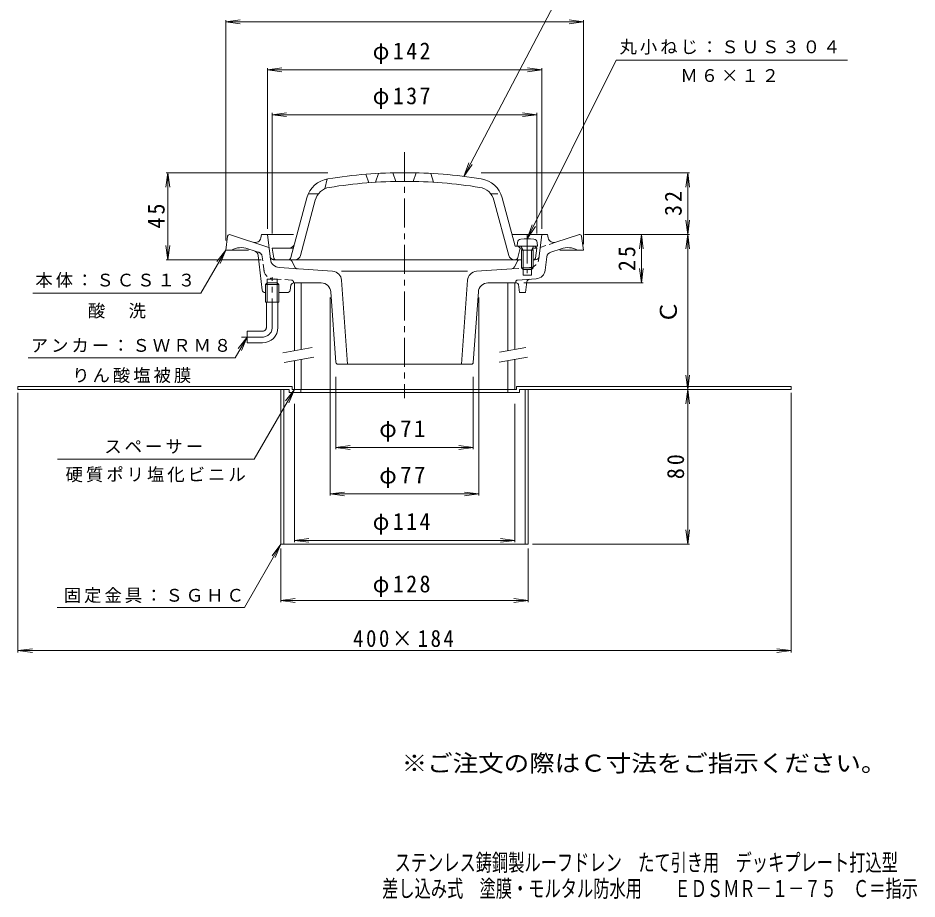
# Model space of a CAD drawing. Units: millimetres, scale not verified. Extents: x -236 to 233, y -346 to 370.
# Drawn here: x -232.1 to 233, y -346 to 109.5 of the extents above; entities that cross this region are included whole.
import ezdxf
from ezdxf.enums import TextEntityAlignment as Align

# ---------------------------------------------------------------- set-up
doc = ezdxf.new("R2010")
doc.units = ezdxf.units.MM
doc.header["$LTSCALE"] = 3
for name, pattern in [('CHAIN1', [8, 5, -1, 1, -1]), ('DASHED1', [1.8, 1.2, -0.6]), ('DOUBLE_CHAIN2', [12.8, 9, -1, 0.6, -0.6, 0.6, -1])]:
    doc.linetypes.add(name, pattern=pattern)
for name, color, linetype, lineweight in [('0-0_通り芯', 3, 'Continuous', 9), ('0-2_仕上', 6, 'Continuous', 9), ('0-3_建具', 4, 'Continuous', 9), ('0-4_その他', 7, 'Continuous', 9), ('0-5_寸法', 7, 'Continuous', 9), ('0-A', 2, 'Continuous', 9)]:
    doc.layers.add(name, color=color, linetype=linetype, lineweight=lineweight)
doc.layers.add('F-5_F-5ﾚｲﾔ', color=6, linetype='Continuous')
doc.styles.add('ＭＳ ゴシック', font='')
doc.styles.get('ＭＳ ゴシック').set_extended_font_data('MS Gothic')

msp = doc.modelspace()

# ---------------------------------------------------------------- linework, layer by layer
at = {"layer": '0-0_通り芯', "linetype": 'CHAIN1'}
msp.add_line((-32.1, 40.166), (-32.1, -87.017), dxfattribs=at)
at = {"layer": '0-0_通り芯'}
for p, q in [((-123.709, -3.333), (-124.6, -10.457)), ((-122.717, -2.457), (-122.6, -2.457)), ((-122.6, -2.457), (-102.29, -9.057)), ((-106.1, -2.457), (-106.442, -4.181)), ((-89.481, -2.457), (-106.1, -2.457)), ((-101.541, -15.153), (-103.1, -2.457)), ((23.524, -2.457), (41.9, -2.457)), ((37.519, -13.701), (38.9, -2.457)), ((41.9, -2.457), (42.242, -4.181)), ((58.4, -2.457), (46.112, -6.45)), ((58.517, -2.457), (58.4, -2.457)), ((59.51, -3.333), (60.4, -10.457)), ((-124.6, -10.457), (-112.923, -10.457)), ((-109.926, -10.781), (-113.11, -9.747)), ((-105.757, -31.134), (-107.874, -13.281)), ((43.567, -11.483), (48.91, -9.747)), ((60.4, -10.457), (48.262, -10.457)), ((26.072, -16.511), (24.705, -19.124)), ((27.504, -15.457), (28.4, -15.457)), ((34.4, -15.457), (35.534, -15.457)), ((40.661, -20.936), (41.516, -13.97)), ((-96.927, -19.532), (-69.321, -21.462)), ((0.482, -21.462), (-64.682, -21.462)), ((5.121, -21.462), (23.379, -20.185)), ((29.27, -20.457), (29.27, -23.457)), ((33.53, -20.457), (33.53, -23.457)), ((-103.15, -32.457), (-103.15, -25.457)), ((-103.15, -25.457), (-98.05, -25.457)), ((-98.05, -32.457), (-98.05, -25.457)), ((-75.256, -27.457), (-89.6, -27.457)), ((-64.682, -26.094), (-61.585, -69.457)), ((0.482, -26.094), (-2.615, -69.457)), ((11.056, -27.457), (25.782, -27.457)), ((25.4, -26.991), (25.4, -27.457)), ((26.33, -25.994), (36.047, -25.314)), ((29.27, -23.457), (33.53, -23.457)), ((31.224, -26.833), (30.4, -32.42)), ((-104.05, -32.457), (-104.267, -32.457)), ((-92.815, -32.457), (-97.15, -32.457)), ((-90.871, -28.642), (-91.348, -31.269)), ((-70.268, -32.101), (-67.666, -68.528)), ((6.068, -32.101), (3.466, -68.528)), ((26.77, -28.306), (27.4, -32.42)), ((30.4, -32.42), (27.4, -32.42)), ((2.469, -69.457), (-66.669, -69.457))]:
    msp.add_line(p, q, dxfattribs=at)
at = {"layer": '0-0_通り芯', "linetype": 'DASHED1'}
for p, q in [((46.112, -6.45), (38.09, -9.057)), ((-107.767, -11.483), (-109.926, -10.781)), ((37.341, -15.153), (37.519, -13.701)), ((-104.815, -21.31), (-105.716, -13.97)), ((23.378, -20.173), (32.726, -19.52)), ((-90.53, -25.994), (-100.247, -25.314)), ((-89.6, -26.991), (-89.6, -27.457))]:
    msp.add_line(p, q, dxfattribs=at)
at = {"layer": '0-0_通り芯', "linetype": 'DOUBLE_CHAIN2'}
for p, q in [((-91.703, -15.457), (-99.734, -15.457)), ((-90.271, -16.511), (-88.768, -19.44))]:
    msp.add_line(p, q, dxfattribs=at)
at = {"layer": '0-0_通り芯', "color": 4}
for p, q in [((-103.15, -27.457), (-104.05, -28.357)), ((-98.05, -27.457), (-103.15, -27.457)), ((-103.15, -37.457), (-103.15, -27.457)), ((-98.05, -27.457), (-97.15, -28.357)), ((-98.05, -27.457), (-98.05, -37.457)), ((-104.05, -28.357), (-97.15, -28.357)), ((-104.05, -37.457), (-104.05, -28.357)), ((-97.15, -28.357), (-97.15, -37.457)), ((-104.05, -37.457), (-97.15, -37.457)), ((-103.6, -50.457), (-103.6, -37.457)), ((-97.6, -50.457), (-97.6, -37.457)), ((-105.6, -52.457), (-113.6, -52.457)), ((-113.6, -58.457), (-113.6, -52.457)), ((-105.6, -58.457), (-113.6, -58.457))]:
    msp.add_line(p, q, dxfattribs=at)
at = {"layer": '0-0_通り芯', "color": 4, "linetype": 'CHAIN1'}
for p, q in [((-100.6, -50.457), (-100.6, -24.425)), ((-116.38, -55.457), (-105.6, -55.457))]:
    msp.add_line(p, q, dxfattribs=at)
at = {"layer": '0-0_通り芯'}
for centre, radius, start, end in [((-122.717, -3.457), 1, 90, 172.8746), ((-109.385, -3.597), 3, 251.99994, 348.7693), ((45.185, -3.597), 3, 191.2307, 288.00006), ((58.517, -3.457), 1, 7.12526, 90), ((-116.509, -20.208), 11, 71.99997, 117.56897), ((52.309, -20.208), 11, 62.43103, 108.00003), ((-110.853, -13.634), 3, 6.76268, 72.00015), ((35.534, -13.457), 2, 270, 353.00002), ((44.494, -14.336), 3, 107.99985, 172.99957), ((-96.578, -14.544), 5, 186.99902, 266.00024), ((27.504, -16.957), 1.5, 90, 162.6731), ((-69.669, -26.45), 5, 4.08539, 86.00005), ((5.469, -26.45), 5, 93.99995, 175.91461), ((23.273, -18.677), 1.5, 274.00117, 342.67337), ((35.698, -20.326), 5, 273.99976, 352.99933), ((-89.403, -28.954), 1.5, 85.99995, 168.02353), ((-75.256, -32.457), 5, 4.08537, 90), ((11.056, -32.457), 5, 90, 175.91463), ((26.4, -26.991), 1, 93.99933, 180), ((25.782, -28.457), 1, 8.70119, 90), ((32.708, -27.051), 1.5, 94, 171.61166), ((-104.267, -30.957), 1.5, 186.76208, 270), ((-92.815, -30.957), 1.5, 270, 348.02353), ((-66.669, -68.457), 1, 184.08383, 270), ((2.469, -68.457), 1, 270, 355.91617)]:
    msp.add_arc(centre, radius, start, end, dxfattribs=at)
at = {"layer": '0-0_通り芯', "linetype": 'DASHED1'}
for centre, radius, start, end in [((-108.694, -14.336), 3, 7.00043, 72.00015), ((32.378, -14.544), 5, 273.99976, 353.00098), ((-99.898, -20.326), 5, 187.00067, 266.00024), ((-90.6, -26.991), 1, 0, 86.00067)]:
    msp.add_arc(centre, radius, start, end, dxfattribs=at)
at = {"layer": '0-0_通り芯', "linetype": 'DOUBLE_CHAIN2'}
for centre, radius, start, end in [((-99.734, -13.457), 2, 186.99998, 270), ((-91.703, -16.957), 1.5, 17.3269, 90), ((-87.473, -18.676), 1.5, 210.53842, 265.99883)]:
    msp.add_arc(centre, radius, start, end, dxfattribs=at)
at = {"layer": '0-0_通り芯', "color": 4}
for radius in [2, 8]:
    msp.add_arc((-105.6, -50.457), radius, 270, 0, dxfattribs=at)
at = {"layer": '0-0_通り芯', "color": 4, "linetype": 'CHAIN1'}
for radius in [2, 5]:
    msp.add_arc((-105.6, -50.457), radius, 270, 0, dxfattribs=at)
at = {"layer": '0-2_仕上'}
for p, q in [((-50.6, 24.345), (-52.1, 28.741)), ((-45.6, 29.178), (-47.1, 24.584)), ((-38.1, 29.471), (-36.6, 25.001)), ((-26.1, 29.471), (-27.6, 25.001)), ((-18.6, 29.178), (-17.1, 24.584)), ((-72.1, 26.317), (-73.277, 21.263)), ((-90.91, -14.346), (-82.632, 16.546)), ((-85.953, -13.234), (-78.286, 15.381)), ((-76.723, 18.543), (-81.925, 18.543)), ((21.753, -13.234), (14.086, 15.381)), ((25.132, -8.457), (18.432, 16.546)), ((25.132, -8.457), (35.353, -8.457)), ((27.676, -9.457), (26.676, -8.457)), ((36.4, -9.457), (35.353, -8.411)), ((-99.749, -14.636), (-100.6, -9.457)), ((-89.6, -9.457), (-100.6, -9.457)), ((26.437, -14.327), (27.676, -9.457)), ((27.676, -9.457), (28.694, -9.457)), ((34.106, -9.457), (36.4, -9.457)), ((35.549, -14.636), (36.4, -9.457)), ((-98.765, -15.457), (28.4, -15.457)), ((34.4, -15.457), (34.565, -15.457))]:
    msp.add_line(p, q, dxfattribs=at)
at = {"layer": '0-2_仕上', "linetype": 'DASHED1'}
msp.add_line((12.524, 18.543), (17.725, 18.543), dxfattribs=at)
at = {"layer": '0-2_仕上', "color": 4, "linetype": 'CHAIN1'}
msp.add_line((31.4, -2.412), (31.4, -22.378), dxfattribs=at)
at = {"layer": '0-2_仕上', "color": 4}
for p, q in [((26.15, -8.482), (26.317, -6.579)), ((36.65, -8.482), (26.15, -8.482)), ((29.27, -10.482), (28.218, -8.61)), ((33.53, -10.482), (34.582, -8.61)), ((36.65, -8.482), (36.484, -6.579)), ((28.4, -10.482), (28.841, -9.719)), ((28.4, -10.482), (34.4, -10.482)), ((28.4, -10.482), (28.4, -19.612)), ((29.27, -10.482), (29.27, -20.482)), ((33.53, -10.482), (33.53, -20.482)), ((34.4, -10.482), (33.959, -9.719)), ((34.4, -10.482), (34.4, -19.612)), ((29.27, -20.482), (28.4, -19.612)), ((28.4, -19.612), (34.4, -19.612)), ((29.27, -20.482), (33.53, -20.482)), ((33.53, -20.482), (34.4, -19.612))]:
    msp.add_line(p, q, dxfattribs=at)
at = {"layer": '0-2_仕上'}
for centre, radius, start, end in [((-32.1, -220.457), 250, 90, 99.1216), ((-32.1, -220.457), 250, 80.8784, 90), ((-69.592, 13.052), 13.5, 99.12167, 165.00002), ((-32.1, -220.457), 245.5, 90, 99.12161), ((-32.1, -220.457), 245.5, 80.87839, 90), ((5.392, 13.052), 13.5, 14.99998, 80.87833), ((-69.592, 13.052), 9, 99.12141, 165.00002), ((5.393, 13.052), 9, 14.99998, 80.87859), ((-91.902, -6.457), 3, 270, 344.99986), ((-88.851, -12.457), 3, 270, 345.00027), ((24.651, -12.457), 3, 194.99973, 270), ((-98.765, -14.457), 1, 190.3056, 270), ((-92.359, -13.957), 1.5, 270, 344.99988), ((24.984, -13.957), 1.5, 270, 345.72995), ((34.565, -14.457), 1, 270, 349.6944)]:
    msp.add_arc(centre, radius, start, end, dxfattribs=at)
at = {"layer": '0-2_仕上', "color": 4}
for centre, radius, start, end in [((31.4, -34.582), 30, 83.6618, 96.3382), ((28.309, -6.754), 2, 96.33817, 175.00002), ((28, -8.732), 0.25, 29.32918, 90), ((34.8, -8.732), 0.25, 90, 150.67082), ((34.491, -6.754), 2, 4.99998, 83.66183)]:
    msp.add_arc(centre, radius, start, end, dxfattribs=at)
at = {"layer": '0-3_建具'}
for p, q in [((-85.6, -27.457), (-89.1, -27.457)), ((-89.1, -62.529), (-89.1, -27.457)), ((-85.6, -61.912), (-85.6, -27.457)), ((21.4, -27.457), (24.9, -27.457)), ((21.4, -62.529), (21.4, -27.457)), ((24.9, -61.912), (24.9, -27.457)), ((-89.1, -82.557), (-89.1, -67.606)), ((-85.6, -82.557), (-85.6, -66.989)), ((21.4, -82.557), (21.4, -67.606)), ((24.9, -82.557), (24.9, -66.989)), ((-90.259, -82.557), (25.741, -82.557))]:
    msp.add_line(p, q, dxfattribs=at)
at = {"layer": '0-3_建具', "color": 7}
for p, q in [((-79.927, -60.912), (-95.063, -63.581)), ((30.573, -60.912), (16.934, -63.317)), ((-79.059, -65.836), (-94.374, -68.536)), ((31.441, -65.836), (16.858, -68.407))]:
    msp.add_line(p, q, dxfattribs=at)
at = {"layer": '0-4_その他'}
for p, q in [((-124.6, 107.543), (-117.164, 108.522)), ((-124.6, -5.548), (-124.6, 108.443)), ((-124.6, 107.543), (60.4, 107.543)), ((-124.6, 107.543), (-117.164, 106.564)), ((60.4, 107.543), (52.964, 108.522)), ((60.4, 107.543), (52.964, 106.564)), ((60.4, -7.457), (60.4, 108.443)), ((-103.1, 82.722), (-95.664, 83.701)), ((-103.1, 0.543), (-103.1, 83.622)), ((-103.1, 82.722), (38.9, 82.722)), ((-103.1, 82.722), (-95.664, 81.743)), ((38.9, 82.722), (31.464, 83.701)), ((38.9, 82.722), (31.464, 81.743)), ((38.9, 0.543), (38.9, 83.622)), ((-100.6, 59.543), (-93.164, 60.522)), ((36.4, 59.543), (28.964, 60.522)), ((-100.6, -1.957), (-100.6, 60.443)), ((-100.6, 59.543), (36.4, 59.543)), ((-100.6, 59.543), (-93.164, 58.564)), ((36.4, 59.543), (28.964, 58.564)), ((36.4, -1.957), (36.4, 60.443)), ((-154.6, 29.543), (-155.579, 22.107)), ((-71.733, 29.543), (-155.5, 29.543)), ((-154.6, -15.457), (-154.6, 29.543)), ((-154.6, 29.543), (-153.621, 22.107)), ((7.533, 29.543), (115.3, 29.543)), ((114.4, 29.543), (113.421, 22.107)), ((114.4, -2.457), (114.4, 29.543)), ((114.4, 29.543), (115.379, 22.107)), ((114.4, -2.457), (113.421, 4.979)), ((114.4, -2.457), (115.379, 4.979)), ((61.056, -2.457), (115.3, -2.457)), ((90.4, -2.457), (89.421, -9.893)), ((90.4, -27.457), (90.4, -2.457)), ((90.4, -2.457), (91.379, -9.893)), ((114.4, -2.457), (113.421, -9.893)), ((114.4, -82.557), (114.4, -2.457)), ((114.4, -2.457), (115.379, -9.893)), ((-154.6, -15.457), (-155.579, -8.021)), ((-154.6, -15.457), (-153.621, -8.021)), ((-106.265, -15.457), (-155.5, -15.457)), ((90.4, -27.457), (89.421, -20.021)), ((90.4, -27.457), (91.379, -20.021)), ((29.624, -27.457), (91.3, -27.457)), ((-70.6, -34.957), (-70.6, -137.457)), ((6.4, -34.957), (6.4, -137.457)), ((-67.666, -76.029), (-67.666, -113.457)), ((3.466, -76.029), (3.466, -113.457)), ((114.4, -82.557), (113.421, -75.121)), ((114.4, -82.557), (115.379, -75.121)), ((114.4, -82.557), (113.421, -89.993)), ((114.4, -162.557), (114.4, -82.557)), ((114.4, -82.557), (115.379, -89.993)), ((-232.1, -218.487), (-232.1, -84.349)), ((167.9, -218.487), (167.9, -84.349)), ((-89.1, -90.057), (-89.1, -161.457)), ((24.9, -90.057), (24.9, -161.457)), ((-67.666, -112.557), (-60.23, -111.578)), ((3.466, -112.557), (-3.969, -111.578)), ((-67.666, -112.557), (3.466, -112.557)), ((-67.666, -112.557), (-60.23, -113.536)), ((3.466, -112.557), (-3.969, -113.536)), ((-70.6, -136.557), (-63.164, -135.578)), ((-70.6, -136.557), (6.4, -136.557)), ((-70.6, -136.557), (-63.164, -137.536)), ((6.4, -136.557), (-1.036, -135.578)), ((6.4, -136.557), (-1.036, -137.536)), ((114.4, -162.557), (113.421, -155.121)), ((114.4, -162.557), (115.379, -155.121)), ((-89.1, -160.557), (-81.664, -159.578)), ((-89.1, -160.557), (24.9, -160.557)), ((-89.1, -160.557), (-81.664, -161.536)), ((24.9, -160.557), (17.464, -159.578)), ((24.9, -160.557), (17.464, -161.536)), ((115.3, -162.557), (34.031, -162.557)), ((-96.1, -192.543), (-96.1, -164.82)), ((31.9, -192.543), (31.9, -164.82)), ((-96.1, -191.643), (-88.664, -190.664)), ((31.9, -191.643), (24.464, -190.664)), ((-96.1, -191.643), (31.9, -191.643)), ((-96.1, -191.643), (-88.664, -192.622)), ((31.9, -191.643), (24.464, -192.622)), ((-232.1, -217.587), (-224.664, -216.608)), ((-232.1, -217.587), (167.9, -217.587)), ((-232.1, -217.587), (-224.664, -218.566)), ((167.9, -217.587), (160.464, -216.608)), ((167.9, -217.587), (160.464, -218.566))]:
    msp.add_line(p, q, dxfattribs=at)
at = {"layer": '0-5_寸法'}
for p, q in [((56.383, 137.887), (-1.433, 27.655)), ((77.417, 87.756), (197.066, 87.756)), ((-1.433, 27.655), (1.154, 34.694)), ((-1.433, 27.655), (2.888, 33.785)), ((31.4, -4.582), (35.593, 1.636)), ((-124.6, -10.457), (-137.518, -32.832)), ((-124.6, -10.457), (-129.166, -16.407)), ((-124.6, -10.457), (-127.47, -17.386)), ((-224.393, -32.832), (-137.518, -32.832)), ((-113.6, -55.457), (-119.814, -66.22)), ((-113.6, -55.457), (-118.166, -61.407)), ((-113.6, -55.457), (-116.47, -62.386)), ((-226.827, -66.22), (-119.814, -66.22)), ((-89.1, -82.557), (-109.885, -118.557)), ((-89.1, -82.557), (-93.666, -88.507)), ((-89.1, -82.557), (-91.97, -89.486)), ((-211.709, -118.557), (-109.885, -118.557)), ((-96.1, -162.557), (-114.999, -195.291)), ((-96.1, -162.557), (-100.666, -168.507)), ((-96.1, -162.557), (-98.97, -169.486)), ((-114.999, -195.291), (-211.839, -195.291))]:
    msp.add_line(p, q, dxfattribs=at)
msp.add_lwpolyline([(77.417, 87.756), (31.4, -4.582), (33.841, 2.509)], dxfattribs=at)
at = {"layer": '0-A'}
for p, q in [((-232.1, -80.957), (-232.1, -82.557)), ((-90.259, -80.957), (-232.1, -80.957)), ((-91.859, -82.557), (-232.1, -82.557)), ((-94.5, -82.557), (-94.5, -162.557)), ((-91.859, -82.557), (-91.859, -84.157)), ((-90.259, -80.957), (-90.259, -82.557)), ((-85.759, -82.557), (-85.759, -84.157)), ((21.241, -82.557), (21.241, -84.157)), ((25.741, -80.957), (25.741, -82.557)), ((25.741, -80.957), (167.9, -80.957)), ((27.341, -82.557), (27.341, -84.157)), ((27.341, -82.557), (167.9, -82.557)), ((30.3, -82.557), (30.3, -162.557)), ((31.9, -82.557), (31.9, -162.557)), ((167.9, -80.957), (167.9, -82.557)), ((-32.1, -84.157), (-91.859, -84.157)), ((-32.1, -84.157), (27.341, -84.157))]:
    msp.add_line(p, q, dxfattribs=at)
msp.add_lwpolyline([(-96.1, -82.557), (-96.1, -162.557), (31.9, -162.557)], dxfattribs=at)

# ---------------------------------------------------------------- texts
at = {"layer": '0-4_その他', "color": 2, "style": 'ＭＳ ゴシック'}
msp.add_text('Ｃ', height=8.798, rotation=90, dxfattribs=at).set_placement((111.4, -48.507), align=Align.BOTTOM_LEFT)
at = {"layer": '0-4_その他', "color": 2, "char_height": 8.798, "attachment_point": 7, "style": 'ＭＳ ゴシック'}
for s, insert in [('\\T1.21;\\W0.95;φ142', (-48.6, 85.722)), ('\\T1.21;\\W0.95;φ137', (-48.6, 62.543)), ('\\T1.19;φ71', (-45.225, -109.557)), ('\\T1.19;φ77', (-45.225, -133.557)), ('\\T1.21;\\W0.95;φ114', (-48.6, -157.557)), ('\\T1.21;\\W0.95;φ128', (-48.6, -189.843)), ('\\T1.24;\\W0.9;400×184', (-58.725, -215.787))]:
    msp.add_mtext(s, dxfattribs=dict(at, insert=insert))
at = {"layer": '0-4_その他', "color": 2, "char_height": 8.798, "attachment_point": 7, "rotation": 90, "style": 'ＭＳ ゴシック'}
for s, insert in [('\\T1.27;\\W0.95;32', (111.4, 7.168)), ('\\T1.27;\\W0.95;45', (-156.1, 0.668)), ('\\T1.27;\\W0.95;25', (87.4, -21.332)), ('\\T1.27;\\W0.95;80', (112.6, -128.932))]:
    msp.add_mtext(s, dxfattribs=dict(at, insert=insert))
at = {"layer": '0-5_寸法', "char_height": 6.598, "attachment_point": 7, "style": 'ＭＳ ゴシック'}
for s, insert in [('\\T1.17;丸小ねじ：ＳＵＳ３０４', (79.086, 90.581)), ('\\T1.17;Ｍ６×１２', (110.586, 76.381)), ('\\T1.17;本体：ＳＣＳ１３', (-223.11, -30.006)), ('\\T1.17;酸\u3000洗', (-195.955, -45.878)), ('\\T1.17;アンカー：ＳＷＲＭ８', (-225.532, -63.394)), ('\\T1.17;りん酸塩被膜', (-204.07, -79.266)), ('\\T1.17;スペーサー', (-187.432, -115.732)), ('\\T1.17;硬質ポリ塩化ビニル', (-207.494, -130.561)), ('\\T1.17;固定金具：ＳＧＨＣ', (-208.432, -193.04))]:
    msp.add_mtext(s, dxfattribs=dict(at, insert=insert))
at = {"layer": 'F-5_F-5ﾚｲﾔ', "color": 2, "style": 'ＭＳ ゴシック', "width": 1.1}
msp.add_text('※ご注文の際はＣ寸法をご指示ください。', height=8.798, dxfattribs=at).set_placement((-33.63, -282.814), align=Align.BOTTOM_LEFT)
at = {"layer": 'F-5_F-5ﾚｲﾔ', "style": 'ＭＳ ゴシック', "width": 0.7}
for s, p in [('ステンレス鋳鋼製ルーフドレン\u3000たて引き用\u3000デッキプレート打込型', (-37.277, -334.189)), ('差し込み式\u3000塗膜・モルタル防水用\u3000\u3000ＥＤＳＭＲ－１－７５\u3000Ｃ＝指示', (-43.709, -347.636))]:
    msp.add_text(s, height=8.798, dxfattribs=at).set_placement(p, align=Align.BOTTOM_LEFT)

doc.saveas('drawing.dxf')
